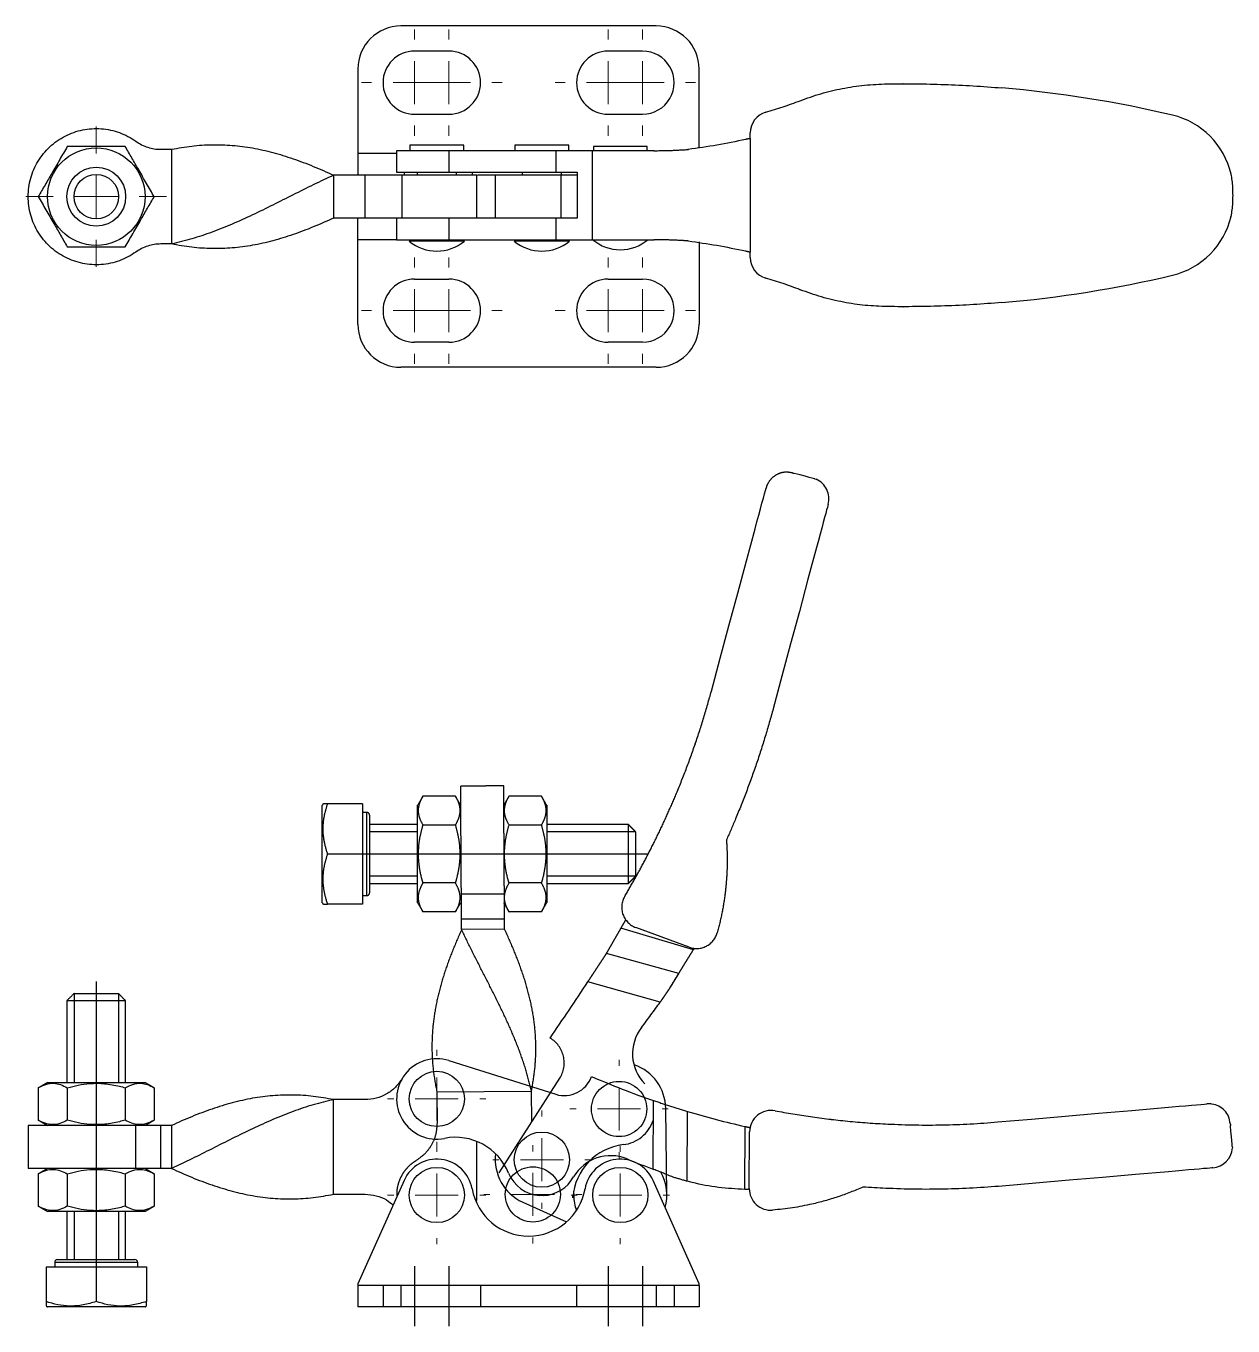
# Model space of a CAD drawing. Header units: millimetres. Extents: x 8 to 141, y 9 to 137.
# Drawn here: x 56.9 to 141.1, y 46.7 to 137.3 of the extents above; entities that cross this region are included whole.
import ezdxf

# ---------------------------------------------------------------- set-up
doc = ezdxf.new("R2010")
doc.units = ezdxf.units.MM
for name, pattern in [('CENTER', [50.8, 31.75, -6.35, 6.35, -6.35]), ('DASHED', [19.05, 12.7, -6.35]), ('PHANTOM', [63.5, 31.75, -6.35, 6.35, -6.35, 6.35, -6.35])]:
    doc.linetypes.add(name, pattern=pattern)
doc.layers.add('CENTER', color=1, linetype='CENTER')

# ---------------------------------------------------------------- blocks, each defined once
blk = doc.blocks.new('SW_CENTERMARKSYMBOL_0')
at = {"color": 0, "linetype": 'Continuous', "lineweight": 0}
for p, q in [((0, 3), (0, 3.426)), ((0, 0), (0, 1.5)), ((-3, 0), (-3.426, 0)), ((0, 0), (-1.5, 0)), ((0, 0), (0, -1.5)), ((0, 0), (1.5, 0)), ((3, 0), (3.426, 0)), ((0, -3), (0, -3.426))]:
    blk.add_line(p, q, dxfattribs=at)
blk = doc.blocks.new('SW_CENTERMARKSYMBOL_1')
at = {"color": 0, "linetype": 'Continuous', "lineweight": 0}
for p, q in [((0, 3), (0, 3.426)), ((0, 0), (0, 1.5)), ((-3, 0), (-3.426, 0)), ((0, 0), (-1.5, 0)), ((0, 0), (0, -1.5)), ((0, 0), (1.5, 0)), ((3, 0), (3.426, 0)), ((0, -3), (0, -3.426))]:
    blk.add_line(p, q, dxfattribs=at)
blk = doc.blocks.new('SW_CENTERMARKSYMBOL_2')
at = {"color": 0, "linetype": 'Continuous', "lineweight": 0}
for p, q in [((0, 3), (0, 3.426)), ((0, 0), (0, 1.5)), ((-3, 0), (-3.426, 0)), ((0, 0), (-1.5, 0)), ((0, 0), (0, -1.5)), ((0, 0), (1.5, 0)), ((3, 0), (3.426, 0)), ((0, -3), (0, -3.426))]:
    blk.add_line(p, q, dxfattribs=at)
blk = doc.blocks.new('SW_CENTERMARKSYMBOL_3')
at = {"color": 0, "linetype": 'Continuous', "lineweight": 0}
for p, q in [((0, 3), (0, 3.426)), ((0, 0), (0, 1.5)), ((-3, 0), (-3.426, 0)), ((0, 0), (-1.5, 0)), ((0, 0), (0, -1.5)), ((0, 0), (1.5, 0)), ((3, 0), (3.426, 0)), ((0, -3), (0, -3.426))]:
    blk.add_line(p, q, dxfattribs=at)
blk = doc.blocks.new('SW_CENTERMARKSYMBOL_4')
at = {"color": 0, "linetype": 'Continuous', "lineweight": 0}
for p, q in [((0, 3), (0, 3.7)), ((0, 0), (0, 1.5)), ((-3, 0), (-3.7, 0)), ((0, 0), (-1.5, 0)), ((0, 0), (0, -1.5)), ((0, 0), (1.5, 0)), ((3, 0), (3.7, 0)), ((0, -3), (0, -3.7))]:
    blk.add_line(p, q, dxfattribs=at)
blk = doc.blocks.new('SW_CENTERMARKSYMBOL_5')
at = {"color": 0, "linetype": 'Continuous', "lineweight": 0}
for p, q in [((0, 3), (0, 3.7)), ((0, 0), (0, 1.5)), ((-3, 0), (-3.7, 0)), ((0, 0), (-1.5, 0)), ((0, 0), (0, -1.5)), ((0, 0), (1.5, 0)), ((3, 0), (3.7, 0)), ((0, -3), (0, -3.7))]:
    blk.add_line(p, q, dxfattribs=at)
blk = doc.blocks.new('SW_CENTERMARKSYMBOL_6')
at = {"color": 0, "linetype": 'Continuous', "lineweight": 0}
for p, q in [((0, 3), (0, 3.7)), ((0, 0), (0, 1.5)), ((-3, 0), (-3.7, 0)), ((0, 0), (-1.5, 0)), ((0, 0), (0, -1.5)), ((0, 0), (1.5, 0)), ((3, 0), (3.7, 0)), ((0, -3), (0, -3.7))]:
    blk.add_line(p, q, dxfattribs=at)
blk = doc.blocks.new('SW_CENTERMARKSYMBOL_7')
at = {"color": 0, "linetype": 'Continuous', "lineweight": 0}
for p, q in [((0, 3), (0, 3.7)), ((0, 0), (0, 1.5)), ((-3, 0), (-3.7, 0)), ((0, 0), (-1.5, 0)), ((0, 0), (0, -1.5)), ((0, 0), (1.5, 0)), ((3, 0), (3.7, 0)), ((0, -3), (0, -3.7))]:
    blk.add_line(p, q, dxfattribs=at)
blk = doc.blocks.new('SW_CENTERMARKSYMBOL_8')
at = {"color": 0, "linetype": 'Continuous', "lineweight": 0}
for p, q in [((0, 3), (0, 3.7)), ((0, 0), (0, 1.5)), ((-3, 0), (-3.7, 0)), ((0, 0), (-1.5, 0)), ((0, 0), (0, -1.5)), ((0, 0), (1.5, 0)), ((3, 0), (3.7, 0)), ((0, -3), (0, -3.7))]:
    blk.add_line(p, q, dxfattribs=at)
blk = doc.blocks.new('SW_CENTERMARKSYMBOL_9')
at = {"color": 0, "linetype": 'Continuous', "lineweight": 0}
for p, q in [((0, 3), (0, 3.7)), ((0, 0), (0, 1.5)), ((-3, 0), (-3.7, 0)), ((0, 0), (-1.5, 0)), ((0, 0), (0, -1.5)), ((0, 0), (1.5, 0)), ((3, 0), (3.7, 0)), ((0, -3), (0, -3.7))]:
    blk.add_line(p, q, dxfattribs=at)
blk = doc.blocks.new('SW_CENTERMARKSYMBOL_10')
at = {"color": 0, "linetype": 'Continuous', "lineweight": 0}
for p, q in [((0, 3), (0, 3.7)), ((0, 0), (0, 1.5)), ((-3, 0), (-3.7, 0)), ((0, 0), (-1.5, 0)), ((0, 0), (0, -1.5)), ((0, 0), (1.5, 0)), ((3, 0), (3.7, 0)), ((0, -3), (0, -3.7))]:
    blk.add_line(p, q, dxfattribs=at)
blk = doc.blocks.new('SW_CENTERMARKSYMBOL_11')
at = {"color": 0, "linetype": 'Continuous', "lineweight": 0}
for p, q in [((0, 3), (0, 3.7)), ((0, 0), (0, 1.5)), ((-3, 0), (-3.7, 0)), ((0, 0), (-1.5, 0)), ((0, 0), (0, -1.5)), ((0, 0), (1.5, 0)), ((3, 0), (3.7, 0)), ((0, -3), (0, -3.7))]:
    blk.add_line(p, q, dxfattribs=at)
blk = doc.blocks.new('SW_CENTERMARKSYMBOL_12')
at = {"color": 0, "linetype": 'Continuous', "lineweight": 0}
for p, q in [((0, 3), (0, 4.9)), ((0, 0), (0, 1.5)), ((-3, 0), (-4.9, 0)), ((0, 0), (-1.5, 0)), ((0, 0), (0, -1.5)), ((0, 0), (1.5, 0)), ((3, 0), (4.9, 0)), ((0, -3), (0, -4.9))]:
    blk.add_line(p, q, dxfattribs=at)

msp = doc.modelspace()

# ---------------------------------------------------------------- linework, layer by layer
at = {"color": 7, "linetype": 'Continuous'}
for p, q in [((100.872, 137.318), (83.072, 137.318)), ((86.422, 135.568), (84.022, 135.568)), ((99.922, 135.568), (97.522, 135.568)), ((80.072, 134.318), (80.072, 128.418)), ((103.872, 128.788), (103.872, 134.318)), ((116.977, 133.285), (116.984, 133.285)), ((110.898, 132.11), (110.913, 132.11)), ((84.022, 131.168), (86.422, 131.168)), ((97.522, 131.168), (99.922, 131.168)), ((108.499, 131.306), (108.519, 131.306)), ((107.431, 129.478), (107.431, 129.864)), ((87.447, 129.018), (83.697, 129.018)), ((94.776, 129.018), (91.026, 129.018)), ((100.247, 128.918), (96.497, 128.918)), ((107.461, 121.552), (107.461, 129.484)), ((66.336, 128.718), (67.072, 128.718)), ((67.072, 128.718), (67.072, 122.118)), ((80.072, 128.418), (80.072, 126.918)), ((82.772, 128.418), (80.072, 128.418)), ((86.412, 128.618), (82.772, 128.618)), ((86.412, 128.618), (86.412, 127.118)), ((93.876, 128.618), (86.412, 128.618)), ((93.876, 128.618), (93.876, 127.118)), ((96.405, 128.618), (93.876, 128.618)), ((96.405, 128.618), (96.405, 122.418)), ((96.405, 128.618), (96.405, 122.418)), ((100.725, 128.618), (96.405, 128.618)), ((103.11, 128.705), (103.136, 128.705)), ((78.372, 126.918), (78.372, 123.918)), ((80.579, 126.918), (78.372, 126.918)), ((80.579, 123.918), (80.579, 126.918)), ((82.772, 127.118), (86.412, 127.118)), ((83.161, 123.918), (83.161, 126.918)), ((83.289, 127.118), (83.289, 126.918)), ((86.412, 127.118), (93.876, 127.118)), ((88.034, 127.118), (88.034, 126.918)), ((88.372, 123.918), (88.372, 126.918)), ((89.651, 126.918), (88.413, 126.918)), ((94.236, 126.918), (89.651, 126.918)), ((93.876, 127.118), (95.356, 127.118)), ((94.236, 123.918), (94.236, 126.918)), ((95.356, 126.918), (94.236, 126.918)), ((95.356, 127.118), (95.356, 123.918)), ((95.356, 127.118), (95.356, 123.918)), ((80.579, 123.918), (78.372, 123.918)), ((80.072, 122.418), (80.072, 123.918)), ((86.412, 123.918), (83.106, 123.918)), ((86.412, 123.918), (86.412, 122.418)), ((93.876, 123.918), (86.412, 123.918)), ((93.876, 123.918), (93.876, 122.418)), ((95.356, 123.918), (93.876, 123.918)), ((82.772, 122.418), (80.072, 122.418)), ((80.072, 116.518), (80.072, 122.418)), ((82.772, 122.418), (86.412, 122.418)), ((83.646, 122.418), (83.772, 122.318)), ((86.412, 122.418), (93.876, 122.418)), ((87.372, 122.318), (87.498, 122.418)), ((93.876, 122.418), (96.405, 122.418)), ((96.405, 122.418), (100.73, 122.418)), ((67.072, 122.118), (66.336, 122.118)), ((87.498, 122.318), (83.646, 122.318)), ((94.828, 122.318), (90.975, 122.318)), ((103.11, 122.331), (103.136, 122.331)), ((103.872, 122.261), (103.872, 116.518)), ((107.431, 121.172), (107.431, 121.558)), ((84.022, 119.668), (86.422, 119.668)), ((97.522, 119.668), (99.922, 119.668)), ((108.519, 119.73), (108.499, 119.73)), ((110.898, 118.926), (110.913, 118.926)), ((116.977, 117.751), (116.984, 117.751)), ((86.422, 115.268), (84.022, 115.268)), ((99.922, 115.268), (97.522, 115.268)), ((100.872, 113.518), (83.072, 113.518)), ((60.272, 69.849), (61.822, 69.849)), ((61.822, 69.849), (63.372, 69.849)), ((61.822, 69.349), (59.772, 69.349)), ((63.872, 69.349), (61.822, 69.349)), ((86.412, 65.17), (93.876, 62.823)), ((58.422, 63.649), (65.222, 63.649)), ((57.781, 63.278), (57.781, 61.019)), ((59.802, 63.278), (59.802, 61.019)), ((63.843, 63.278), (63.843, 61.019)), ((65.864, 63.278), (65.864, 61.019)), ((80.579, 62.449), (78.372, 62.449)), ((78.372, 55.849), (78.372, 62.449)), ((100.665, 57.604), (100.688, 62.383)), ((103.042, 56.755), (103.066, 61.618)), ((103.042, 56.755), (103.066, 61.618)), ((64.589, 57.649), (64.589, 60.649)), ((66.336, 57.649), (66.336, 60.649)), ((67.072, 60.649), (66.336, 60.649)), ((67.072, 60.649), (67.072, 57.649)), ((107.051, 56.19), (107.073, 60.577)), ((107.051, 56.19), (107.073, 60.577)), ((107.37, 56.247), (107.389, 60.21)), ((107.37, 56.247), (107.389, 60.21)), ((88.372, 55.799), (88.372, 59.532)), ((141.051, 59.178), (141.049, 59.202)), ((141.051, 59.178), (141.049, 59.202)), ((141.051, 59.178), (141.062, 59.084)), ((57.781, 57.278), (57.781, 55.019)), ((59.802, 57.278), (59.802, 55.019)), ((63.843, 57.278), (63.843, 55.019)), ((65.864, 57.278), (65.864, 55.019)), ((67.072, 57.649), (66.336, 57.649)), ((139.695, 57.692), (139.681, 57.691)), ((83.289, 56.816), (80.072, 49.599)), ((103.872, 49.599), (100.656, 56.816)), ((78.372, 55.849), (80.579, 55.849)), ((91.567, 55.299), (94.611, 53.928)), ((93.024, 55.762), (92.754, 55.763)), ((95.118, 56.057), (95.123, 55.753)), ((61.822, 54.649), (58.422, 54.649)), ((65.222, 54.649), (61.822, 54.649)), ((58.322, 50.799), (61.822, 50.799)), ((58.322, 50.799), (58.322, 48.369)), ((61.822, 51.099), (58.922, 51.099)), ((59.122, 51.299), (61.822, 51.299)), ((61.822, 51.299), (64.522, 51.299)), ((64.722, 51.099), (61.822, 51.099)), ((61.822, 50.799), (61.822, 48.369)), ((61.822, 50.799), (65.322, 50.799)), ((65.322, 50.799), (65.322, 48.369)), ((80.072, 49.599), (80.072, 49.499)), ((80.072, 49.599), (80.072, 49.499)), ((80.072, 49.499), (80.072, 47.999)), ((83.072, 49.499), (80.072, 49.499)), ((80.072, 49.499), (80.072, 47.999)), ((83.072, 49.499), (80.072, 49.499)), ((83.072, 49.499), (83.072, 47.999)), ((100.872, 49.499), (83.072, 49.499)), ((83.072, 49.499), (83.072, 47.999)), ((100.872, 49.499), (83.072, 49.499)), ((100.872, 49.499), (100.872, 47.999)), ((103.872, 49.499), (100.872, 49.499)), ((100.872, 49.499), (100.872, 47.999)), ((103.872, 49.499), (100.872, 49.499)), ((103.872, 49.499), (103.872, 49.599)), ((103.872, 49.499), (103.872, 49.599)), ((103.872, 49.499), (103.872, 47.999)), ((103.872, 49.499), (103.872, 47.999)), ((65.222, 47.999), (58.422, 47.999)), ((83.072, 47.999), (80.072, 47.999)), ((83.072, 47.999), (80.072, 47.999)), ((100.872, 47.999), (83.072, 47.999)), ((100.872, 47.999), (83.072, 47.999)), ((103.872, 47.999), (100.872, 47.999)), ((103.872, 47.999), (100.872, 47.999))]:
    msp.add_line(p, q, dxfattribs=at)
at = {"color": 3, "linetype": 'PHANTOM'}
for p, q in [((111.933, 105.734), (111.91, 105.741)), ((111.933, 105.734), (111.91, 105.741)), ((111.933, 105.734), (112.026, 105.713)), ((112.866, 103.952), (112.862, 103.938)), ((86.868, 83.621), (84.609, 83.621)), ((92.868, 83.621), (90.609, 83.621)), ((77.588, 76.179), (77.588, 82.979)), ((80.388, 83.079), (77.959, 83.079)), ((80.388, 83.079), (80.388, 79.579)), ((84.238, 79.579), (84.238, 82.979)), ((93.238, 82.979), (93.238, 76.179)), ((80.688, 79.579), (80.688, 82.479)), ((80.888, 82.279), (80.888, 79.579)), ((86.868, 81.6), (84.609, 81.6)), ((92.868, 81.6), (90.609, 81.6)), ((98.938, 79.579), (98.938, 81.629)), ((84.238, 81.126), (80.888, 81.126)), ((99.423, 81.126), (93.264, 81.126)), ((99.438, 81.129), (99.438, 79.579)), ((80.388, 79.579), (77.959, 79.579)), ((80.388, 79.579), (80.388, 76.079)), ((80.688, 76.679), (80.688, 79.579)), ((80.888, 79.579), (80.888, 76.879)), ((84.238, 76.179), (84.238, 79.579)), ((98.938, 77.529), (98.938, 79.579)), ((99.438, 79.579), (99.438, 78.029)), ((84.238, 78.029), (80.888, 78.029)), ((99.438, 78.029), (93.264, 78.029)), ((86.868, 77.559), (84.609, 77.559)), ((92.868, 77.559), (90.609, 77.559)), ((87.287, 76.794), (90.287, 76.813)), ((80.388, 76.079), (77.959, 76.079)), ((86.868, 75.538), (84.609, 75.538)), ((92.868, 75.538), (90.609, 75.538)), ((87.298, 75.047), (90.298, 75.066)), ((87.303, 74.31), (87.298, 75.047)), ((90.303, 74.33), (90.298, 75.066)), ((103.467, 72.905), (98.404, 74.4)), ((103.168, 73.082), (99.45, 74.456)), ((90.303, 74.33), (87.303, 74.31)), ((102.443, 71.247), (97.409, 72.647)), ((101.153, 69.254), (96.105, 70.658)), ((89.916, 57.355), (94.144, 63.938)), ((85.576, 62.999), (92.176, 63.042)), ((92.19, 60.895), (92.176, 63.042)), ((101.622, 55.845), (101.537, 61.844))]:
    msp.add_line(p, q, dxfattribs=at)
at = {"color": 3, "linetype": 'Continuous'}
for p, q in [((60.275, 69.834), (60.275, 63.674)), ((63.372, 69.849), (63.372, 63.674)), ((60.275, 54.649), (60.275, 51.299)), ((63.372, 54.649), (63.372, 51.299))]:
    msp.add_line(p, q, dxfattribs=at)
at = {"color": 3, "linetype": 'DASHED'}
for p, q in [((81.822, 49.499), (81.822, 47.999)), ((88.622, 49.499), (88.622, 47.999)), ((95.322, 49.499), (95.322, 47.999)), ((102.122, 49.499), (102.122, 47.999))]:
    msp.add_line(p, q, dxfattribs=at)
at = {"color": 3, "linetype": 'PHANTOM', "flags": 128}
for points in [[(111.91, 105.741), (111.758, 105.781), (111.542, 105.84), (111.26, 105.916), (110.913, 106.009), (110.502, 106.12)], [(107.771, 102.254), (107.904, 102.747), (108.03, 103.216), (108.147, 103.652), (108.253, 104.047), (108.347, 104.395), (108.426, 104.689), (108.489, 104.924), (108.536, 105.096)], [(112.862, 103.938), (112.845, 103.877), (112.812, 103.753), (112.763, 103.569), (112.698, 103.328), (112.619, 103.034), (112.526, 102.692), (112.423, 102.307), (112.309, 101.885), (112.188, 101.434), (112.06, 100.96)], [(112.866, 103.952), (112.865, 103.95), (112.862, 103.938)], [(104.726, 90.943), (105.34, 93.225), (105.952, 95.499), (106.562, 97.763), (107.168, 100.015), (107.771, 102.254)], [(112.06, 100.96), (111.461, 98.733), (110.858, 96.493), (110.252, 94.241), (109.643, 91.98), (109.032, 89.711)]]:
    msp.add_lwpolyline(points, dxfattribs=at)
at = {"color": 7, "linetype": 'Continuous', "flags": 128}
for points in [[(124.687, 60.892), (127.041, 61.095), (129.387, 61.297), (131.723, 61.499), (134.047, 61.7), (136.357, 61.899)], [(136.357, 61.899), (136.866, 61.943), (137.35, 61.985), (137.799, 62.024), (138.207, 62.059), (138.566, 62.09), (138.869, 62.116), (139.111, 62.137), (139.289, 62.152)], [(141.049, 59.202), (141.036, 59.358), (141.016, 59.582), (140.991, 59.873), (140.96, 60.23), (140.924, 60.654)], [(136.608, 57.426), (134.311, 57.227), (131.999, 57.028), (129.676, 56.827), (127.343, 56.626), (125.002, 56.424)], [(139.681, 57.691), (139.617, 57.686), (139.49, 57.675), (139.3, 57.658), (139.052, 57.637), (138.748, 57.611), (138.395, 57.58), (137.998, 57.546), (137.563, 57.508), (137.097, 57.468), (136.608, 57.426)], [(139.695, 57.692), (139.693, 57.692), (139.681, 57.691)]]:
    msp.add_lwpolyline(points, dxfattribs=at)
at = {"color": 7, "linetype": 'Continuous'}
for centre, radius in [((61.822, 125.418), 3.4), ((61.822, 125.418), 2.05), ((85.572, 62.499), 1.926), ((92.901, 58.263), 1.926), ((85.572, 55.799), 1.926), ((85.572, 55.799), 1.926), ((98.372, 55.799), 1.926), ((98.372, 55.799), 1.926)]:
    msp.add_circle(centre, radius, dxfattribs=at)
at = {"color": 3, "linetype": 'Continuous'}
msp.add_circle((61.822, 125.418), 1.55, dxfattribs=at)
at = {"color": 3, "linetype": 'PHANTOM'}
for centre in [(98.288, 61.798), (92.272, 55.842)]:
    msp.add_circle(centre, 1.926, dxfattribs=at)
at = {"color": 7, "linetype": 'Continuous'}
for centre, radius, start, end in [((83.072, 134.318), 3, 90, 180), ((100.872, 134.318), 3, 0, 90), ((84.022, 133.368), 2.2, 90, 270), ((86.422, 133.368), 2.2, 270, 90), ((97.522, 133.368), 2.2, 90, 270), ((99.922, 133.368), 2.2, 269.99997, 90), ((108.931, 129.864), 1.5, 105.94655, 180.00022), ((98.372, 124.718), 3, 230.05549, 270), ((98.372, 124.718), 3, 270, 309.94451), ((85.572, 124.618), 3, 230.05549, 309.94451), ((92.901, 124.618), 3, 230.05549, 309.94451), ((108.931, 121.172), 1.5, 179.99977, 254.05346), ((84.022, 117.468), 2.2, 90, 270), ((86.422, 117.468), 2.2, 270, 90), ((97.522, 117.468), 2.2, 90, 270), ((99.922, 117.468), 2.2, 270, 90.00003), ((83.072, 116.518), 3, 180, 270), ((100.872, 116.518), 3, 270, 0), ((85.572, 62.499), 2.8, 72.54517, 281.0211), ((94.475, 64.731), 2, 252.54517, 340.70032), ((119.782, 117.709), 58.529, 246.41376, 250.95972), ((108.889, 60.203), 1.5, 79.27402, 179.71747), ((108.889, 60.203), 1.5, 79.27402, 179.71747), ((86.872, 55.824), 4, 22.01979, 101.0211), ((139.566, 59.187), 1.5, 274.93372, 356.07099), ((139.566, 59.187), 1.5, 274.93372, 356.07099), ((85.572, 55.799), 2.5, 10.06327, 155.98018), ((85.572, 55.799), 2.5, 10.06327, 155.98018), ((92.901, 58.263), 3.25, 172.70419, 245.7553), ((97.694, 55.541), 3, 67.47631, 149.56511), ((98.372, 55.799), 2.5, 24.01982, 169.93673), ((115.662, 98.869), 43.907, 247.47631, 250.09171), ((92.901, 58.263), 2.504, 202.01979, 266.62204), ((98.372, 55.799), 3.25, 344.30468, 29.33939), ((91.972, 56.935), 4, 190.06327, 349.93673), ((91.972, 56.935), 4, 190.06327, 349.93673), ((92.892, 58.295), 2.536, 273.00048, 330.87717), ((108.87, 56.239), 1.5, 179.71747, 274.52507), ((108.87, 56.239), 1.5, 179.71747, 274.52507), ((98.372, 55.799), 3.25, 180.80799, 199.32646), ((59.122, 51.099), 0.2, 90, 180), ((64.522, 51.099), 0.2, 0, 90)]:
    msp.add_arc(centre, radius, start, end, dxfattribs=at)
at = {"color": 3, "linetype": 'PHANTOM'}
for centre, radius, start, end in [((111.417, 104.342), 1.5, 344.93372, 66.07099), ((111.417, 104.342), 1.5, 344.93372, 66.07099), ((80.688, 82.279), 0.2, 0, 90), ((80.688, 76.879), 0.2, 270, 0), ((99.97, 75.863), 1.5, 149.27402, 249.71747), ((103.688, 74.489), 1.5, 249.71747, 344.52507), ((103.688, 74.489), 1.5, 249.71747, 344.52507), ((-210.016, 273.181), 367.05, 325.776, 326.51215), ((62.9, 95.995), 46.673, 322.33953, 325.0448), ((102.223, 65.645), 3, 142.33953, 224.34843), ((92.461, 65.019), 2, 327.28847, 59.46074), ((98.288, 61.798), 3.25, 0.80799, 71.02041), ((98.288, 61.798), 2.504, 276.76309, 341.36533), ((99.054, 55.34), 4, 96.76309, 175.7644)]:
    msp.add_arc(centre, radius, start, end, dxfattribs=at)
at = {"color": 7, "linetype": 'Continuous'}
for centre, major_axis, ratio, start_param, end_param in [((118.09, 51.781), (81.547, 0), 0.99957, 1.338364, 1.486147), ((135.606, 125.749), (5.502, 0), 0.999685, 0.228194, 1.338364), ((135.897, 125.749), (0, 5.5), 0.945974, 4.772927, 4.940583), ((132.298, 125.518), (0, 9.312), 0.945974, 4.768873, 4.772927), ((135.897, 125.287), (0, 5.5), 0.945974, 4.484195, 4.651851), ((132.298, 125.518), (0, 9.312), 0.945974, 4.651851, 4.655905), ((135.606, 125.287), (5.502, 0), 0.999685, 4.944821, 6.054991), ((118.09, 199.255), (81.547, 0), 0.99957, 4.797038, 4.944821)]:
    msp.add_ellipse(centre, major_axis=major_axis, ratio=ratio, start_param=start_param, end_param=end_param, dxfattribs=at)
for points, knots in [([(110.913, 132.11), (111.391, 132.281), (112.348, 132.624), (113.853, 132.98), (115.401, 133.222), (116.456, 133.264), (116.984, 133.285)], [0, 0, 0, 0, 0.245879, 0.491752, 0.745878, 1, 1, 1, 1]), ([(116.984, 133.285), (117.649, 133.289), (118.98, 133.298), (120.981, 133.248), (122.985, 133.156), (124.318, 133.053), (124.984, 133.001)], [0, 0, 0, 0, 0.249155, 0.498311, 0.749155, 1, 1, 1, 1]), ([(108.519, 131.306), (108.921, 131.426), (109.725, 131.666), (110.517, 131.962), (110.913, 132.11)], [0, 0, 0, 0, 0.499356, 1, 1, 1, 1]), ([(57.072, 125.418), (57.081, 125.635), (57.098, 126.069), (57.236, 126.708), (57.454, 127.322), (57.755, 127.901), (58.133, 128.433), (58.579, 128.909), (59.086, 129.319), (59.645, 129.656), (60.244, 129.914), (60.873, 130.087), (61.52, 130.173), (62.172, 130.17), (62.818, 130.078), (63.445, 129.897), (64.045, 129.637), (64.407, 129.399), (64.589, 129.279)], [0, 0, 0, 0, 0.0625, 0.125, 0.1875, 0.25, 0.3125, 0.375, 0.4375, 0.5, 0.5625, 0.625, 0.6875, 0.75, 0.8125, 0.875, 0.9375, 1, 1, 1, 1]), ([(59.802, 128.918), (59.626, 128.614), (59.272, 128), (58.746, 127.09), (58.244, 126.22), (57.936, 125.687), (57.781, 125.418)], [0, 0, 0, 0, 0.264593, 0.534922, 0.76533, 1, 1, 1, 1]), ([(63.843, 128.918), (63.711, 128.918), (63.246, 128.918), (62.42, 128.918), (61.452, 128.918), (60.573, 128.918), (60.06, 128.918), (59.802, 128.918)], [0, 0, 0, 0, 0.100223, 0.352908, 0.611643, 0.804692, 1, 1, 1, 1]), ([(65.864, 125.418), (65.688, 125.722), (65.334, 126.336), (64.808, 127.246), (64.306, 128.116), (63.998, 128.649), (63.843, 128.918)], [0, 0, 0, 0, 0.264593, 0.534922, 0.76533, 1, 1, 1, 1]), ([(64.589, 129.279), (64.719, 129.194), (64.98, 129.024), (65.415, 128.852), (65.869, 128.739), (66.18, 128.725), (66.336, 128.718)], [0, 0, 0, 0, 0.25, 0.5, 0.75, 1, 1, 1, 1]), ([(67.072, 128.718), (67.543, 128.804), (68.484, 128.975), (69.897, 129.062), (71.309, 129.018), (72.722, 128.833), (74.135, 128.517), (75.547, 128.08), (76.96, 127.548), (77.901, 127.128), (78.372, 126.918)], [0, 0, 0, 0, 0.124976, 0.249964, 0.374968, 0.499991, 0.625003, 0.750017, 0.875023, 1, 1, 1, 1]), ([(107.11, 129.406), (106.443, 129.268), (105.108, 128.991), (103.776, 128.801), (103.11, 128.705)], [0, 0, 0, 0, 0.49926, 1, 1, 1, 1]), ([(78.372, 126.918), (77.902, 126.696), (76.96, 126.253), (75.548, 125.541), (74.135, 124.829), (72.723, 124.137), (71.31, 123.496), (69.897, 122.932), (68.485, 122.451), (67.543, 122.229), (67.072, 122.118)], [0, 0, 0, 0, 0.124976, 0.249964, 0.374968, 0.499991, 0.625003, 0.750017, 0.875023, 1, 1, 1, 1]), ([(83.161, 126.918), (83.013, 126.918), (82.715, 126.918), (82.08, 126.918), (81.357, 126.918), (80.838, 126.918), (80.579, 126.918)], [0, 0, 0, 0, 0.25, 0.5, 0.75, 1, 1, 1, 1]), ([(88.372, 126.918), (88.365, 126.918), (88.351, 126.918), (88.236, 126.918), (88.055, 126.918), (87.808, 126.918), (87.501, 126.918), (87.144, 126.918), (86.744, 126.918), (86.314, 126.918), (85.864, 126.918), (85.406, 126.918), (84.952, 126.918), (84.516, 126.918), (84.106, 126.918), (83.737, 126.918), (83.412, 126.918), (83.245, 126.918), (83.161, 126.918)], [0, 0, 0, 0, 0.0625, 0.125, 0.1875, 0.25, 0.3125, 0.375, 0.4375, 0.5, 0.5625, 0.625, 0.6875, 0.75, 0.8125, 0.875, 0.9375, 1, 1, 1, 1]), ([(141.093, 124.992), (141.096, 125.08), (141.104, 125.319), (141.103, 125.674), (141.098, 125.938), (141.094, 126.029), (141.093, 126.044)], [0, 0, 0, 0, 0.259599, 0.710286, 0.953822, 1, 1, 1, 1]), ([(64.589, 121.557), (64.407, 121.437), (64.045, 121.199), (63.445, 120.939), (62.818, 120.758), (62.172, 120.666), (61.52, 120.663), (60.873, 120.749), (60.244, 120.922), (59.645, 121.18), (59.086, 121.517), (58.579, 121.927), (58.133, 122.403), (57.755, 122.935), (57.454, 123.514), (57.236, 124.128), (57.098, 124.767), (57.081, 125.201), (57.072, 125.418)], [0, 0, 0, 0, 0.0625, 0.125, 0.1875, 0.25, 0.3125, 0.375, 0.4375, 0.5, 0.5625, 0.625, 0.6875, 0.75, 0.8125, 0.875, 0.9375, 1, 1, 1, 1]), ([(57.781, 125.418), (57.956, 125.114), (58.311, 124.5), (58.836, 123.59), (59.338, 122.72), (59.646, 122.187), (59.802, 121.918)], [0, 0, 0, 0, 0.264593, 0.534922, 0.76533, 1, 1, 1, 1]), ([(63.843, 121.918), (64.018, 122.222), (64.373, 122.836), (64.898, 123.746), (65.4, 124.616), (65.708, 125.149), (65.864, 125.418)], [0, 0, 0, 0, 0.264593, 0.534922, 0.76533, 1, 1, 1, 1]), ([(78.372, 123.918), (77.901, 123.708), (76.96, 123.288), (75.548, 122.756), (74.135, 122.319), (72.722, 122.004), (71.31, 121.821), (69.897, 121.775), (68.485, 121.861), (67.543, 122.032), (67.072, 122.118)], [0, 0, 0, 0, 0.124984, 0.249995, 0.375001, 0.499987, 0.624991, 0.75, 0.875004, 1, 1, 1, 1]), ([(83.161, 123.918), (83.013, 123.918), (82.715, 123.918), (82.08, 123.918), (81.357, 123.918), (80.838, 123.918), (80.579, 123.918)], [0, 0, 0, 0, 0.25, 0.5, 0.75, 1, 1, 1, 1]), ([(88.372, 123.918), (88.365, 123.918), (88.351, 123.918), (88.236, 123.918), (88.055, 123.918), (87.808, 123.918), (87.501, 123.918), (87.144, 123.918), (86.744, 123.918), (86.314, 123.918), (85.864, 123.918), (85.406, 123.918), (84.952, 123.918), (84.516, 123.918), (84.106, 123.918), (83.737, 123.918), (83.412, 123.918), (83.245, 123.918), (83.161, 123.918)], [0, 0, 0, 0, 0.0625, 0.125, 0.1875, 0.25, 0.3125, 0.375, 0.4375, 0.5, 0.5625, 0.625, 0.6875, 0.75, 0.8125, 0.875, 0.9375, 1, 1, 1, 1]), ([(59.802, 121.918), (60.057, 121.918), (60.57, 121.918), (61.441, 121.918), (62.411, 121.918), (63.237, 121.918), (63.711, 121.918), (63.843, 121.918)], [0, 0, 0, 0, 0.19323, 0.388354, 0.640657, 0.899777, 1, 1, 1, 1]), ([(66.336, 122.118), (66.18, 122.111), (65.869, 122.097), (65.415, 121.984), (64.98, 121.811), (64.719, 121.642), (64.589, 121.557)], [0, 0, 0, 0, 0.25, 0.5, 0.75, 1, 1, 1, 1]), ([(103.107, 122.331), (103.773, 122.236), (105.107, 122.045), (106.444, 121.768), (107.114, 121.629)], [0, 0, 0, 0, 0.499261, 1, 1, 1, 1]), ([(110.913, 118.926), (110.518, 119.074), (109.726, 119.369), (108.922, 119.609), (108.519, 119.73)], [0, 0, 0, 0, 0.499356, 1, 1, 1, 1]), ([(116.984, 117.751), (116.473, 117.771), (115.452, 117.81), (113.921, 118.043), (112.397, 118.396), (111.408, 118.749), (110.913, 118.926)], [0, 0, 0, 0, 0.245841, 0.491685, 0.74584, 1, 1, 1, 1]), ([(124.984, 118.035), (124.322, 117.984), (122.998, 117.881), (120.999, 117.788), (118.993, 117.738), (117.654, 117.746), (116.984, 117.751)], [0, 0, 0, 0, 0.249158, 0.498315, 0.749158, 1, 1, 1, 1]), ([(57.781, 63.278), (57.956, 63.369), (58.311, 63.551), (58.836, 63.618), (59.338, 63.52), (59.646, 63.359), (59.802, 63.278)], [0, 0, 0, 0, 0.264593, 0.534922, 0.76533, 1, 1, 1, 1]), ([(59.802, 63.278), (60.057, 63.346), (60.57, 63.482), (61.441, 63.601), (62.411, 63.592), (63.237, 63.445), (63.711, 63.315), (63.843, 63.278)], [0, 0, 0, 0, 0.19323, 0.388354, 0.640657, 0.899777, 1, 1, 1, 1]), ([(63.843, 63.278), (64.018, 63.369), (64.373, 63.551), (64.898, 63.618), (65.4, 63.52), (65.708, 63.359), (65.864, 63.278)], [0, 0, 0, 0, 0.264593, 0.534922, 0.76533, 1, 1, 1, 1]), ([(83.161, 63.923), (83.013, 63.709), (82.715, 63.282), (82.08, 62.818), (81.357, 62.507), (80.838, 62.468), (80.579, 62.449)], [0, 0, 0, 0, 0.25, 0.5, 0.75, 1, 1, 1, 1]), ([(78.372, 62.449), (77.902, 62.534), (76.96, 62.706), (75.548, 62.793), (74.135, 62.749), (72.723, 62.564), (71.31, 62.248), (69.897, 61.811), (68.485, 61.279), (67.543, 60.859), (67.072, 60.649)], [0, 0, 0, 0, 0.124976, 0.249964, 0.374968, 0.499991, 0.625003, 0.750017, 0.875023, 1, 1, 1, 1]), ([(78.372, 62.449), (77.901, 62.338), (76.96, 62.116), (75.548, 61.635), (74.135, 61.07), (72.722, 60.429), (71.31, 59.738), (69.897, 59.025), (68.485, 58.313), (67.543, 57.87), (67.072, 57.649)], [0, 0, 0, 0, 0.124984, 0.249995, 0.375001, 0.499987, 0.624991, 0.75, 0.875004, 1, 1, 1, 1]), ([(109.168, 61.677), (109.581, 61.601), (110.408, 61.449), (111.22, 61.328), (111.627, 61.267)], [0, 0, 0, 0, 0.499347, 1, 1, 1, 1]), ([(109.168, 61.677), (109.581, 61.601), (110.408, 61.449), (111.22, 61.328), (111.627, 61.267)], [0, 0, 0, 0, 0.499346, 1, 1, 1, 1]), ([(140.912, 60.787), (140.881, 60.953), (140.82, 61.284), (140.527, 61.707), (140.122, 62.015), (139.691, 62.153), (139.408, 62.162), (139.294, 62.153), (139.289, 62.152)], [0, 0, 0, 0, 0.212673, 0.425324, 0.638568, 0.853205, 0.993683, 1, 1, 1, 1]), ([(140.912, 60.787), (140.881, 60.953), (140.82, 61.284), (140.527, 61.707), (140.122, 62.015), (139.691, 62.153), (139.408, 62.162), (139.294, 62.153), (139.289, 62.152)], [0, 0, 0, 0, 0.212672, 0.425324, 0.638568, 0.853206, 0.993683, 1, 1, 1, 1]), ([(59.802, 61.019), (59.626, 60.929), (59.272, 60.746), (58.746, 60.68), (58.244, 60.778), (57.936, 60.938), (57.781, 61.019)], [0, 0, 0, 0, 0.264593, 0.534922, 0.76533, 1, 1, 1, 1]), ([(63.843, 61.019), (63.712, 60.983), (63.248, 60.855), (62.423, 60.707), (61.454, 60.695), (60.574, 60.814), (60.06, 60.951), (59.802, 61.019)], [0, 0, 0, 0, 0.099436, 0.352206, 0.611026, 0.804377, 1, 1, 1, 1]), ([(65.864, 61.019), (65.688, 60.929), (65.334, 60.746), (64.808, 60.68), (64.306, 60.778), (63.998, 60.938), (63.843, 61.019)], [0, 0, 0, 0, 0.264593, 0.534922, 0.76533, 1, 1, 1, 1]), ([(103.066, 61.618), (103.731, 61.427), (105.065, 61.042), (106.403, 60.732), (107.073, 60.577)], [0, 0, 0, 0, 0.499261, 1, 1, 1, 1]), ([(103.066, 61.618), (103.731, 61.427), (105.065, 61.042), (106.403, 60.732), (107.073, 60.577)], [0, 0, 0, 0, 0.499261, 1, 1, 1, 1]), ([(111.627, 61.267), (112.051, 61.208), (112.901, 61.091), (114.241, 60.946), (115.621, 60.825), (116.564, 60.773), (117.035, 60.747)], [0, 0, 0, 0, 0.245667, 0.491325, 0.745666, 1, 1, 1, 1]), ([(111.627, 61.267), (112.05, 61.208), (112.899, 61.091), (114.237, 60.946), (115.619, 60.825), (116.561, 60.773), (117.035, 60.747)], [0, 0, 0, 0, 0.244662, 0.491325, 0.7445, 1, 1, 1, 1]), ([(117.035, 60.747), (117.671, 60.722), (118.944, 60.673), (120.858, 60.681), (122.775, 60.745), (124.049, 60.843), (124.687, 60.892)], [0, 0, 0, 0, 0.249119, 0.498238, 0.749119, 1, 1, 1, 1]), ([(117.035, 60.747), (117.671, 60.722), (118.943, 60.673), (120.857, 60.681), (122.774, 60.745), (124.049, 60.843), (124.687, 60.892)], [0, 0, 0, 0, 0.248901, 0.498238, 0.748898, 1, 1, 1, 1]), ([(64.589, 60.649), (64.407, 60.649), (64.045, 60.649), (63.445, 60.649), (62.818, 60.649), (62.172, 60.649), (61.52, 60.649), (60.873, 60.649), (60.244, 60.649), (59.645, 60.649), (59.086, 60.649), (58.579, 60.649), (58.133, 60.649), (57.755, 60.649), (57.454, 60.649), (57.236, 60.649), (57.098, 60.649), (57.081, 60.649), (57.072, 60.649)], [0, 0, 0, 0, 0.0625, 0.125, 0.1875, 0.25, 0.3125, 0.375, 0.4375, 0.5, 0.5625, 0.625, 0.6875, 0.75, 0.8125, 0.875, 0.9375, 1, 1, 1, 1]), ([(66.336, 60.649), (66.18, 60.649), (65.869, 60.649), (65.415, 60.649), (64.98, 60.649), (64.719, 60.649), (64.589, 60.649)], [0, 0, 0, 0, 0.25, 0.5, 0.75, 1, 1, 1, 1]), ([(64.589, 57.649), (64.407, 57.649), (64.045, 57.649), (63.445, 57.649), (62.818, 57.649), (62.172, 57.649), (61.52, 57.649), (60.873, 57.649), (60.244, 57.649), (59.645, 57.649), (59.086, 57.649), (58.579, 57.649), (58.133, 57.649), (57.755, 57.649), (57.454, 57.649), (57.236, 57.649), (57.098, 57.649), (57.081, 57.649), (57.072, 57.649)], [0, 0, 0, 0, 0.0625, 0.125, 0.1875, 0.25, 0.3125, 0.375, 0.4375, 0.5, 0.5625, 0.625, 0.6875, 0.75, 0.8125, 0.875, 0.9375, 1, 1, 1, 1]), ([(57.781, 57.278), (57.956, 57.369), (58.311, 57.551), (58.836, 57.618), (59.338, 57.52), (59.646, 57.359), (59.802, 57.278)], [0, 0, 0, 0, 0.264593, 0.534922, 0.76533, 1, 1, 1, 1]), ([(59.802, 57.278), (60.057, 57.346), (60.57, 57.482), (61.441, 57.601), (62.411, 57.592), (63.237, 57.445), (63.711, 57.315), (63.843, 57.278)], [0, 0, 0, 0, 0.19323, 0.388354, 0.640657, 0.899777, 1, 1, 1, 1]), ([(63.843, 57.278), (64.018, 57.369), (64.373, 57.551), (64.898, 57.618), (65.4, 57.52), (65.708, 57.359), (65.864, 57.278)], [0, 0, 0, 0, 0.264593, 0.534922, 0.76533, 1, 1, 1, 1]), ([(66.336, 57.649), (66.18, 57.649), (65.869, 57.649), (65.415, 57.649), (64.98, 57.649), (64.719, 57.649), (64.589, 57.649)], [0, 0, 0, 0, 0.25, 0.5, 0.75, 1, 1, 1, 1]), ([(67.072, 57.649), (67.543, 57.438), (68.485, 57.018), (69.897, 56.485), (71.31, 56.051), (72.722, 55.735), (74.135, 55.55), (75.548, 55.508), (76.96, 55.593), (77.901, 55.763), (78.372, 55.849)], [0, 0, 0, 0, 0.124996, 0.25, 0.375009, 0.500013, 0.624999, 0.750005, 0.875016, 1, 1, 1, 1]), ([(107.051, 56.19), (106.441, 56.223), (105.214, 56.29), (103.876, 56.543), (103.156, 56.725), (103.042, 56.755)], [0, 0, 0, 0, 0.453846, 0.913314, 1, 1, 1, 1]), ([(115.291, 56.355), (115.001, 56.23), (114.42, 55.98), (113.531, 55.661), (112.632, 55.382), (112.031, 55.236), (111.73, 55.163)], [0, 0, 0, 0, 0.247578, 0.49515, 0.747576, 1, 1, 1, 1]), ([(116.886, 56.261), (116.353, 56.289), (115.818, 56.317), (115.287, 56.355), (115.284, 56.356)], [0, 0, 0, 0, 0.995922, 1, 1, 1, 1]), ([(116.886, 56.261), (116.353, 56.289), (115.818, 56.317), (115.287, 56.355), (115.284, 56.356)], [0, 0, 0, 0, 0.995923, 1, 1, 1, 1]), ([(125.002, 56.424), (124.33, 56.372), (122.988, 56.269), (120.96, 56.199), (118.925, 56.187), (117.566, 56.236), (116.886, 56.261)], [0, 0, 0, 0, 0.249166, 0.498331, 0.749165, 1, 1, 1, 1]), ([(80.579, 55.849), (80.837, 55.828), (81.354, 55.787), (82.029, 55.518), (82.378, 55.229), (82.526, 55.105)], [0, 0, 0, 0, 0.364295, 0.72859, 1, 1, 1, 1]), ([(88.326, 55.31), (88.329, 55.321), (88.37, 55.48), (88.371, 55.645), (88.372, 55.799)], [0, 0, 0, 0, 0.072818, 1, 1, 1, 1]), ([(59.802, 55.019), (59.626, 54.929), (59.272, 54.746), (58.746, 54.68), (58.244, 54.778), (57.936, 54.938), (57.781, 55.019)], [0, 0, 0, 0, 0.264593, 0.534922, 0.76533, 1, 1, 1, 1]), ([(63.843, 55.019), (63.712, 54.983), (63.248, 54.855), (62.423, 54.707), (61.454, 54.695), (60.574, 54.814), (60.06, 54.951), (59.802, 55.019)], [0, 0, 0, 0, 0.099436, 0.352206, 0.611026, 0.804377, 1, 1, 1, 1]), ([(65.864, 55.019), (65.688, 54.929), (65.334, 54.746), (64.808, 54.68), (64.306, 54.778), (63.998, 54.938), (63.843, 55.019)], [0, 0, 0, 0, 0.264593, 0.534922, 0.76533, 1, 1, 1, 1]), ([(111.73, 55.163), (111.283, 55.069), (110.384, 54.881), (109.454, 54.79), (108.988, 54.744)], [0, 0, 0, 0, 0.498433, 1, 1, 1, 1]), ([(58.322, 48.369), (58.322, 48.303), (58.322, 48.17), (58.322, 48.06), (58.322, 48.073), (58.322, 48.078)], [0, 0, 0, 0, 0.384943, 0.773625, 1, 1, 1, 1]), ([(61.822, 48.369), (61.519, 48.279), (60.904, 48.096), (59.994, 48.03), (59.125, 48.128), (58.591, 48.288), (58.322, 48.369)], [0, 0, 0, 0, 0.264593, 0.534922, 0.76533, 1, 1, 1, 1]), ([(65.322, 48.369), (65.019, 48.279), (64.404, 48.096), (63.494, 48.03), (62.625, 48.128), (62.091, 48.288), (61.822, 48.369)], [0, 0, 0, 0, 0.264593, 0.534922, 0.76533, 1, 1, 1, 1]), ([(65.322, 48.079), (65.322, 48.074), (65.322, 48.059), (65.322, 48.169), (65.322, 48.302), (65.322, 48.369)], [0, 0, 0, 0, 0.226356, 0.61095, 1, 1, 1, 1])]:
    msp.add_open_spline(points, degree=3, knots=knots, dxfattribs=at)
for points in [[(118.092, 133.293), (118.084, 133.293)], [(83.697, 129.018), (83.697, 128.618)], [(87.447, 128.618), (87.447, 129.018)], [(91.026, 129.018), (91.026, 128.618)], [(94.776, 128.618), (94.776, 129.018)], [(96.497, 128.918), (96.497, 128.618)], [(100.247, 128.618), (100.247, 128.918)], [(107.461, 129.484), (107.11, 129.406)], [(107.461, 129.484), (107.431, 129.478)], [(82.772, 128.618), (82.772, 127.118)], [(100.701, 128.618), (102.092, 128.648)], [(102.092, 128.648), (103.086, 128.705)], [(103.136, 128.705), (103.07, 128.697)], [(84.197, 127.118), (84.197, 126.918)], [(86.947, 126.918), (86.947, 127.118)], [(89.651, 126.918), (89.651, 123.918)], [(91.526, 127.118), (91.526, 126.918)], [(94.276, 126.918), (94.276, 127.118)], [(140.965, 126.993), (140.954, 127.018)], [(82.772, 123.918), (82.772, 122.418)], [(140.954, 124.017), (140.965, 124.043)], [(84.197, 122.418), (84.197, 122.318)], [(86.947, 122.318), (86.947, 122.418)], [(91.526, 122.418), (91.526, 122.318)], [(94.276, 122.318), (94.276, 122.418)], [(102.092, 122.388), (100.706, 122.418)], [(103.083, 122.331), (102.092, 122.388)], [(103.07, 122.335), (103.136, 122.331)], [(107.114, 121.629), (107.461, 121.552)], [(107.431, 121.558), (107.461, 121.552)], [(118.084, 117.743), (118.092, 117.743)], [(60.272, 69.849), (59.772, 69.349)], [(63.872, 69.349), (63.372, 69.849)], [(59.772, 69.349), (59.772, 63.649)], [(63.872, 63.649), (63.872, 69.349)], [(58.422, 63.649), (57.781, 63.278)], [(65.864, 63.278), (65.222, 63.649)], [(100.688, 62.383), (103.066, 61.618)], [(100.688, 62.383), (103.066, 61.618)], [(57.781, 61.019), (58.422, 60.649)], [(65.222, 60.649), (65.864, 61.019)], [(140.912, 60.787), (140.924, 60.654)], [(140.912, 60.787), (140.924, 60.654)], [(57.072, 60.649), (57.072, 57.649)], [(107.073, 60.577), (107.419, 60.501)], [(107.073, 60.577), (107.419, 60.501)], [(58.422, 57.649), (57.781, 57.278)], [(65.864, 57.278), (65.222, 57.649)], [(102.05, 57.045), (100.711, 57.587)], [(103.042, 56.755), (102.05, 57.045)], [(103.042, 56.755), (102.05, 57.045)], [(95.06, 55.613), (95.062, 55.779)], [(107.371, 56.185), (107.051, 56.19)], [(57.781, 55.019), (58.422, 54.649)], [(59.772, 54.649), (59.772, 51.299)], [(63.872, 51.299), (63.872, 54.649)], [(65.222, 54.649), (65.864, 55.019)], [(58.922, 51.099), (58.922, 50.799)], [(64.722, 50.799), (64.722, 51.099)], [(58.322, 48.057), (58.422, 47.999)], [(65.222, 47.999), (65.322, 48.057)]]:
    msp.add_open_spline(points, degree=1, dxfattribs=at)
at = {"color": 3, "linetype": 'PHANTOM'}
for points, knots in [([(110.374, 106.154), (110.208, 106.182), (109.875, 106.237), (109.377, 106.107), (108.95, 105.831), (108.673, 105.474), (108.567, 105.21), (108.537, 105.1), (108.536, 105.096)], [0, 0, 0, 0, 0.212673, 0.425324, 0.638568, 0.853205, 0.993683, 1, 1, 1, 1]), ([(110.374, 106.154), (110.208, 106.182), (109.875, 106.237), (109.377, 106.107), (108.95, 105.831), (108.673, 105.474), (108.567, 105.21), (108.537, 105.1), (108.536, 105.096)], [0, 0, 0, 0, 0.212672, 0.425324, 0.638568, 0.853206, 0.993683, 1, 1, 1, 1]), ([(102.245, 83.703), (102.486, 84.293), (102.967, 85.471), (103.614, 87.273), (104.21, 89.096), (104.554, 90.327), (104.726, 90.943)], [0, 0, 0, 0, 0.249119, 0.498238, 0.749119, 1, 1, 1, 1]), ([(102.245, 83.703), (102.486, 84.292), (102.967, 85.471), (103.614, 87.272), (104.21, 89.096), (104.554, 90.327), (104.726, 90.943)], [0, 0, 0, 0, 0.248901, 0.498238, 0.748898, 1, 1, 1, 1]), ([(109.032, 89.711), (108.851, 89.062), (108.489, 87.765), (107.861, 85.836), (107.177, 83.919), (106.665, 82.659), (106.41, 82.029)], [0, 0, 0, 0, 0.249166, 0.498331, 0.749165, 1, 1, 1, 1]), ([(87.287, 76.794), (87.286, 76.975), (87.283, 77.338), (87.279, 77.938), (87.275, 78.564), (87.271, 79.21), (87.267, 79.862), (87.263, 80.509), (87.259, 81.138), (87.255, 81.737), (87.251, 82.296), (87.248, 82.803), (87.245, 83.25), (87.243, 83.627), (87.241, 83.928), (87.239, 84.146), (87.238, 84.284), (87.238, 84.302), (87.238, 84.31)], [0, 0, 0, 0, 0.0625, 0.125, 0.1875, 0.25, 0.3125, 0.375, 0.4375, 0.5, 0.5625, 0.625, 0.6875, 0.75, 0.8125, 0.875, 0.9375, 1, 1, 1, 1]), ([(90.287, 76.813), (90.286, 76.995), (90.283, 77.357), (90.279, 77.957), (90.275, 78.583), (90.271, 79.229), (90.267, 79.882), (90.263, 80.529), (90.259, 81.157), (90.255, 81.757), (90.251, 82.315), (90.248, 82.823), (90.245, 83.269), (90.243, 83.646), (90.241, 83.948), (90.239, 84.165), (90.238, 84.304), (90.238, 84.321), (90.238, 84.329)], [0, 0, 0, 0, 0.0625, 0.125, 0.1875, 0.25, 0.3125, 0.375, 0.4375, 0.5, 0.5625, 0.625, 0.6875, 0.75, 0.8125, 0.875, 0.9375, 1, 1, 1, 1]), ([(84.609, 81.6), (84.518, 81.776), (84.336, 82.13), (84.269, 82.655), (84.367, 83.158), (84.528, 83.466), (84.609, 83.621)], [0, 0, 0, 0, 0.264593, 0.534922, 0.76533, 1, 1, 1, 1]), ([(86.868, 83.621), (86.958, 83.446), (87.141, 83.091), (87.208, 82.566), (87.109, 82.063), (86.949, 81.756), (86.868, 81.6)], [0, 0, 0, 0, 0.264593, 0.534922, 0.76533, 1, 1, 1, 1]), ([(90.609, 81.6), (90.518, 81.776), (90.336, 82.13), (90.269, 82.655), (90.367, 83.158), (90.528, 83.466), (90.609, 83.621)], [0, 0, 0, 0, 0.264593, 0.534922, 0.76533, 1, 1, 1, 1]), ([(92.868, 83.621), (92.958, 83.446), (93.141, 83.091), (93.208, 82.566), (93.109, 82.063), (92.949, 81.756), (92.868, 81.6)], [0, 0, 0, 0, 0.264593, 0.534922, 0.76533, 1, 1, 1, 1]), ([(99.907, 78.799), (100.107, 79.178), (100.508, 79.936), (101.103, 81.145), (101.688, 82.401), (102.059, 83.269), (102.245, 83.703)], [0, 0, 0, 0, 0.245667, 0.491325, 0.745666, 1, 1, 1, 1]), ([(77.959, 79.579), (77.868, 79.883), (77.686, 80.497), (77.619, 81.407), (77.717, 82.277), (77.878, 82.81), (77.959, 83.079)], [0, 0, 0, 0, 0.264593, 0.534922, 0.76533, 1, 1, 1, 1]), ([(77.959, 83.079), (77.892, 83.079), (77.759, 83.079), (77.649, 83.079), (77.663, 83.079), (77.668, 83.079)], [0, 0, 0, 0, 0.384943, 0.773625, 1, 1, 1, 1]), ([(84.609, 77.559), (84.572, 77.69), (84.444, 78.154), (84.296, 78.979), (84.284, 79.947), (84.404, 80.827), (84.54, 81.342), (84.609, 81.6)], [0, 0, 0, 0, 0.099436, 0.352206, 0.611026, 0.804377, 1, 1, 1, 1]), ([(86.868, 81.6), (86.936, 81.345), (87.072, 80.831), (87.191, 79.961), (87.181, 78.991), (87.035, 78.164), (86.904, 77.691), (86.868, 77.559)], [0, 0, 0, 0, 0.19323, 0.388354, 0.640657, 0.899777, 1, 1, 1, 1]), ([(90.609, 77.559), (90.572, 77.69), (90.444, 78.154), (90.296, 78.979), (90.284, 79.947), (90.404, 80.827), (90.54, 81.342), (90.609, 81.6)], [0, 0, 0, 0, 0.099436, 0.352206, 0.611026, 0.804377, 1, 1, 1, 1]), ([(92.868, 81.6), (92.936, 81.345), (93.072, 80.831), (93.191, 79.961), (93.181, 78.991), (93.035, 78.164), (92.904, 77.691), (92.868, 77.559)], [0, 0, 0, 0, 0.19323, 0.388354, 0.640657, 0.899777, 1, 1, 1, 1]), ([(106.41, 82.029), (106.201, 81.538), (105.991, 81.045), (105.774, 80.558), (105.773, 80.556)], [0, 0, 0, 0, 0.995922, 1, 1, 1, 1]), ([(106.41, 82.029), (106.201, 81.538), (105.991, 81.045), (105.774, 80.558), (105.773, 80.556)], [0, 0, 0, 0, 0.995923, 1, 1, 1, 1]), ([(105.775, 80.562), (105.794, 80.247), (105.83, 79.616), (105.825, 78.671), (105.78, 77.731), (105.712, 77.116), (105.678, 76.809)], [0, 0, 0, 0, 0.247578, 0.49515, 0.747576, 1, 1, 1, 1]), ([(77.959, 76.079), (77.868, 76.383), (77.686, 76.997), (77.619, 77.907), (77.717, 78.777), (77.878, 79.31), (77.959, 79.579)], [0, 0, 0, 0, 0.264593, 0.534922, 0.76533, 1, 1, 1, 1]), ([(98.681, 76.629), (98.893, 76.991), (99.319, 77.716), (99.711, 78.438), (99.907, 78.799)], [0, 0, 0, 0, 0.499346, 1, 1, 1, 1]), ([(84.609, 75.538), (84.518, 75.713), (84.336, 76.068), (84.269, 76.593), (84.367, 77.096), (84.528, 77.403), (84.609, 77.559)], [0, 0, 0, 0, 0.264593, 0.534922, 0.76533, 1, 1, 1, 1]), ([(86.868, 77.559), (86.958, 77.383), (87.141, 77.029), (87.208, 76.503), (87.109, 76.001), (86.949, 75.693), (86.868, 75.538)], [0, 0, 0, 0, 0.264593, 0.534922, 0.76533, 1, 1, 1, 1]), ([(90.609, 75.538), (90.518, 75.713), (90.336, 76.068), (90.269, 76.593), (90.367, 77.096), (90.528, 77.403), (90.609, 77.559)], [0, 0, 0, 0, 0.264593, 0.534922, 0.76533, 1, 1, 1, 1]), ([(92.868, 77.559), (92.958, 77.383), (93.141, 77.029), (93.208, 76.503), (93.109, 76.001), (92.949, 75.693), (92.868, 75.538)], [0, 0, 0, 0, 0.264593, 0.534922, 0.76533, 1, 1, 1, 1]), ([(87.298, 75.047), (87.297, 75.202), (87.295, 75.513), (87.292, 75.967), (87.289, 76.403), (87.288, 76.663), (87.287, 76.794)], [0, 0, 0, 0, 0.250001, 0.5, 0.75, 1, 1, 1, 1]), ([(90.298, 75.066), (90.297, 75.222), (90.295, 75.532), (90.292, 75.987), (90.289, 76.422), (90.288, 76.683), (90.287, 76.813)], [0, 0, 0, 0, 0.25, 0.5, 0.749999, 1, 1, 1, 1]), ([(105.678, 76.809), (105.613, 76.356), (105.483, 75.447), (105.25, 74.542), (105.134, 74.088)], [0, 0, 0, 0, 0.498433, 1, 1, 1, 1]), ([(77.669, 76.079), (77.663, 76.079), (77.649, 76.079), (77.759, 76.079), (77.892, 76.079), (77.959, 76.079)], [0, 0, 0, 0, 0.226356, 0.61095, 1, 1, 1, 1]), ([(87.303, 74.31), (87.096, 73.838), (86.681, 72.894), (86.157, 71.478), (85.733, 70.063), (85.426, 68.648), (85.25, 67.234), (85.217, 65.821), (85.311, 64.41), (85.487, 63.469), (85.576, 62.999)], [0, 0, 0, 0, 0.124996, 0.25, 0.375009, 0.500013, 0.624998, 0.750005, 0.875016, 1, 1, 1, 1]), ([(92.176, 63.042), (92.062, 63.512), (91.834, 64.452), (91.344, 65.861), (90.77, 67.27), (90.119, 68.679), (89.419, 70.086), (88.698, 71.494), (87.977, 72.902), (87.527, 73.841), (87.303, 74.31)], [0, 0, 0, 0, 0.124984, 0.249995, 0.375001, 0.499987, 0.624991, 0.75, 0.875004, 1, 1, 1, 1]), ([(92.176, 63.042), (92.258, 63.513), (92.423, 64.455), (92.501, 65.868), (92.448, 67.28), (92.254, 68.692), (91.929, 70.103), (91.483, 71.512), (90.942, 72.921), (90.516, 73.86), (90.303, 74.33)], [0, 0, 0, 0, 0.124976, 0.249964, 0.374968, 0.499991, 0.625003, 0.750017, 0.875023, 1, 1, 1, 1]), ([(85.59, 60.793), (85.572, 60.533), (85.537, 60.014), (85.231, 59.289), (84.77, 58.651), (84.345, 58.35), (84.133, 58.2)], [0, 0, 0, 0, 0.25, 0.5, 0.75, 1, 1, 1, 1]), ([(84.133, 58.2), (84.006, 58.116), (83.752, 57.947), (83.43, 57.62), (83.163, 57.249), (82.959, 56.839), (82.827, 56.401), (82.766, 56.011), (82.779, 55.771), (82.784, 55.683)], [0, 0, 0, 0, 0.152029, 0.304057, 0.456086, 0.608115, 0.760144, 0.912172, 1, 1, 1, 1])]:
    msp.add_open_spline(points, degree=3, knots=knots, dxfattribs=at)
for points in [[(110.374, 106.154), (110.502, 106.12)], [(110.374, 106.154), (110.502, 106.12)], [(90.238, 84.329), (87.238, 84.31)], [(84.609, 83.621), (84.238, 82.979)], [(87.238, 82.979), (86.868, 83.621)], [(90.609, 83.621), (90.238, 82.979)], [(93.238, 82.979), (92.868, 83.621)], [(77.646, 83.079), (77.588, 82.979)], [(80.688, 82.479), (80.388, 82.479)], [(84.238, 81.629), (80.888, 81.629)], [(98.938, 81.629), (93.238, 81.629)], [(99.438, 81.129), (98.938, 81.629)], [(98.938, 77.529), (99.438, 78.029)], [(80.888, 77.529), (84.238, 77.529)], [(93.238, 77.529), (98.938, 77.529)], [(77.588, 76.179), (77.646, 76.079)], [(80.388, 76.679), (80.688, 76.679)], [(84.238, 76.179), (84.609, 75.538)], [(86.868, 75.538), (87.238, 76.179)], [(90.238, 76.179), (90.609, 75.538)], [(92.868, 75.538), (93.238, 76.179)], [(97.409, 72.647), (98.75, 74.979)], [(96.105, 70.658), (97.373, 72.588)], [(97.373, 72.588), (97.409, 72.647)], [(101.829, 70.248), (103.521, 72.995)], [(102.443, 71.247), (101.829, 70.248)], [(101.829, 70.248), (101.153, 69.254)]]:
    msp.add_open_spline(points, degree=1, dxfattribs=at)
at = {"layer": 'CENTER', "color": 1, "linetype": 'CENTER'}
for p, q in [((100.272, 79.579), (79.555, 79.579)), ((61.822, 70.682), (61.822, 49.965)), ((85.576, 62.999), (85.59, 60.793)), ((84.022, 50.832), (84.022, 46.665)), ((86.422, 50.832), (86.422, 46.665)), ((97.522, 50.832), (97.522, 46.665)), ((99.922, 50.832), (99.922, 46.665))]:
    msp.add_line(p, q, dxfattribs=at)

# ---------------------------------------------------------------- block references
for name, p in [('SW_CENTERMARKSYMBOL_4', (84.022, 133.368)), ('SW_CENTERMARKSYMBOL_5', (86.422, 133.368)), ('SW_CENTERMARKSYMBOL_6', (97.522, 133.368)), ('SW_CENTERMARKSYMBOL_7', (99.922, 133.368)), ('SW_CENTERMARKSYMBOL_12', (61.822, 125.418)), ('SW_CENTERMARKSYMBOL_8', (84.022, 117.468)), ('SW_CENTERMARKSYMBOL_9', (86.422, 117.468)), ('SW_CENTERMARKSYMBOL_10', (97.522, 117.468)), ('SW_CENTERMARKSYMBOL_11', (99.922, 117.468)), ('SW_CENTERMARKSYMBOL_0', (85.572, 62.499)), ('SW_CENTERMARKSYMBOL_1', (98.288, 61.798)), ('SW_CENTERMARKSYMBOL_3', (92.901, 58.263)), ('SW_CENTERMARKSYMBOL_2', (85.572, 55.799)), ('SW_CENTERMARKSYMBOL_1', (92.272, 55.842)), ('SW_CENTERMARKSYMBOL_1', (98.372, 55.799))]:
    msp.add_blockref(name, p, dxfattribs=at)

doc.saveas('drawing.dxf')
